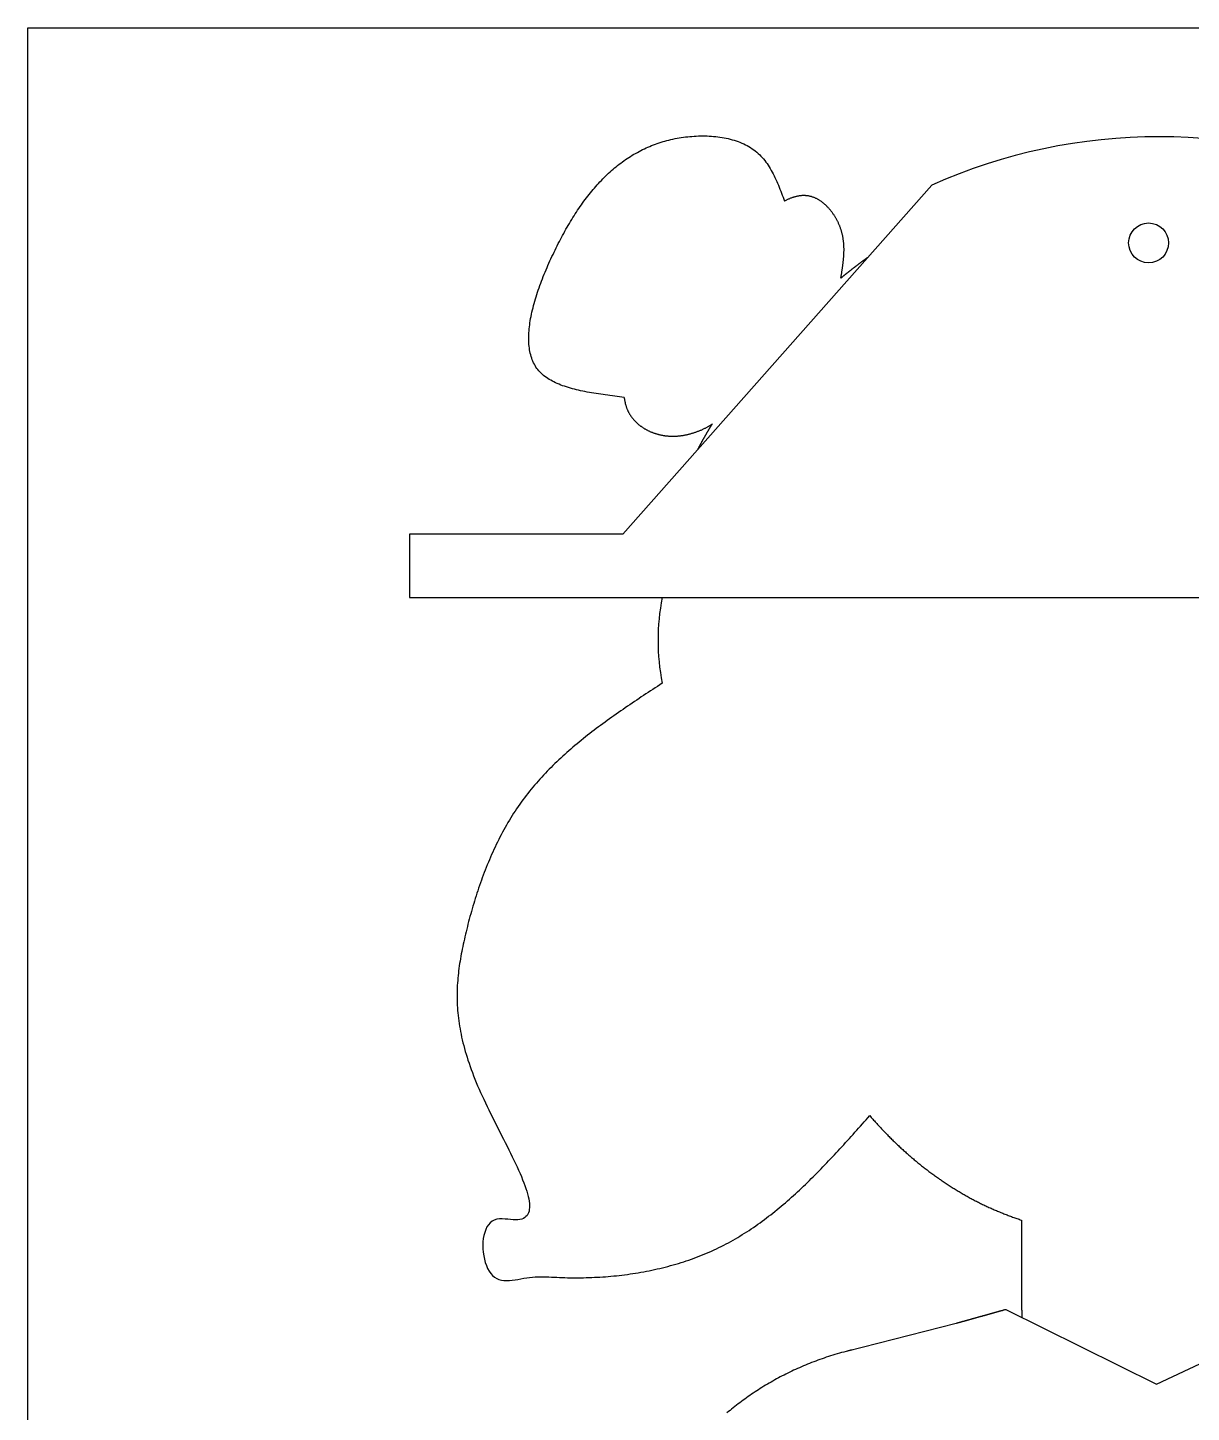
# Model space of a CAD drawing. Header units: millimetres. Extents: x 289 to 9778, y -894 to 6380.
# Drawn here: x 8710.7 to 9002.3, y 6033.3 to 6380.2 of the extents above; entities that cross this region are included whole.
import ezdxf

# ---------------------------------------------------------------- set-up
doc = ezdxf.new("R2010")
doc.units = ezdxf.units.MM
doc.layers.add('RANGO', color=6, linetype='Continuous')

msp = doc.modelspace()

# ---------------------------------------------------------------- linework, layer by layer
for p, q in [((8959.7, 6081.47), (8959.7, 6059.76)), ((8993.55, 6040.35), (9037.65, 6061.21)), ((8955.8, 6059.11), (8993.55, 6040.35)), ((8915.87, 6048.6), (8943.38, 6055.64))]:
    msp.add_line(p, q)
at = {"color": 0}
msp.add_lwpolyline([(8710.73, 6380.16), (9280.73, 6380.16), (9280.73, 5480.16), (8710.73, 5480.16)], close=True, dxfattribs=at)
msp.add_lwpolyline([(9126.85, 6253.32), (9051.19, 6340.74, 0.212606), (8937.28, 6340.74), (8859.8, 6253.32), (8806.38, 6253.32), (8806.38, 6245.71), (8806.38, 6237.45), (8845.74, 6237.45), (9140.58, 6237.45), (9163.2, 6237.45), (9163.2, 6253.32)], format="xyb", close=True)
for points in [[(8860.18, 6287.56, 0), (8859.59, 6287.64, 0), (8858.99, 6287.71, 0), (8858.4, 6287.78, 0), (8857.81, 6287.86, 0), (8857.21, 6287.93, 0), (8856.62, 6288.01, 0), (8856.04, 6288.09, 0), (8855.45, 6288.17, 0), (8854.87, 6288.25, 0), (8854.29, 6288.33, 0), (8853.71, 6288.42, 0), (8853.14, 6288.51, 0), (8852.57, 6288.6, 0), (8852.01, 6288.69, 0), (8851.45, 6288.79, 0), (8850.89, 6288.89, 0), (8850.35, 6289, 0), (8849.8, 6289.11, 0), (8849.27, 6289.22, 0), (8848.74, 6289.34, 0), (8848.21, 6289.46, 0), (8847.7, 6289.59, 0), (8847.19, 6289.72, 0), (8846.69, 6289.86, 0), (8846.19, 6290.01, 0), (8845.71, 6290.16, 0), (8845.23, 6290.32, 0), (8844.76, 6290.48, 0), (8844.31, 6290.65, 0), (8843.86, 6290.83, 0), (8843.42, 6291.02, 0), (8843, 6291.21, 0), (8842.58, 6291.41, 0), (8842.18, 6291.62, 0), (8841.78, 6291.83, 0), (8841.4, 6292.06, 0), (8841.03, 6292.29, 0), (8840.67, 6292.53, 0), (8840.33, 6292.78, 0), (8840, 6293.05, 0), (8839.68, 6293.32, 0), (8839.38, 6293.6, 0), (8839.09, 6293.89, 0), (8838.82, 6294.19, 0), (8838.56, 6294.5, 0), (8838.31, 6294.82, 0), (8838.08, 6295.16, 0), (8837.87, 6295.5, 0), (8837.67, 6295.85, 0), (8837.48, 6296.22, 0), (8837.31, 6296.59, 0), (8837.15, 6296.97, 0), (8837.01, 6297.37, 0), (8836.88, 6297.77, 0), (8836.76, 6298.18, 0), (8836.66, 6298.59, 0), (8836.56, 6299.02, 0), (8836.48, 6299.45, 0), (8836.42, 6299.9, 0), (8836.36, 6300.34, 0), (8836.32, 6300.8, 0), (8836.29, 6301.26, 0), (8836.27, 6301.74, 0), (8836.26, 6302.21, 0), (8836.26, 6302.7, 0), (8836.28, 6303.18, 0), (8836.3, 6303.68, 0), (8836.33, 6304.18, 0), (8836.38, 6304.69, 0), (8836.43, 6305.2, 0), (8836.5, 6305.71, 0), (8836.57, 6306.23, 0), (8836.65, 6306.76, 0), (8836.74, 6307.29, 0), (8836.84, 6307.82, 0), (8836.95, 6308.36, 0), (8837.07, 6308.9, 0), (8837.2, 6309.44, 0), (8837.33, 6309.99, 0), (8837.47, 6310.54, 0), (8837.62, 6311.09, 0), (8837.78, 6311.64, 0), (8837.94, 6312.2, 0), (8838.11, 6312.76, 0), (8838.28, 6313.32, 0), (8838.47, 6313.88, 0), (8838.66, 6314.44, 0), (8838.85, 6315, 0), (8839.05, 6315.56, 0), (8839.26, 6316.13, 0), (8839.47, 6316.69, 0), (8839.69, 6317.26, 0), (8839.91, 6317.82, 0), (8840.13, 6318.38, 0), (8840.36, 6318.94, 0), (8840.6, 6319.5, 0), (8840.84, 6320.06, 0), (8841.08, 6320.62, 0), (8841.32, 6321.17, 0), (8841.57, 6321.73, 0), (8841.82, 6322.28, 0), (8842.08, 6322.83, 0), (8842.34, 6323.37, 0), (8842.6, 6323.92, 0), (8842.86, 6324.46, 0), (8843.12, 6324.99, 0), (8843.39, 6325.53, 0), (8843.66, 6326.06, 0), (8843.93, 6326.58, 0), (8844.2, 6327.1, 0), (8844.47, 6327.62, 0), (8844.75, 6328.13, 0), (8845.02, 6328.64, 0), (8845.3, 6329.15, 0), (8845.58, 6329.65, 0), (8845.87, 6330.15, 0), (8846.15, 6330.64, 0), (8846.44, 6331.13, 0), (8846.73, 6331.62, 0), (8847.02, 6332.1, 0), (8847.32, 6332.58, 0), (8847.62, 6333.05, 0), (8847.92, 6333.52, 0), (8848.22, 6333.98, 0), (8848.52, 6334.44, 0), (8848.83, 6334.9, 0), (8849.14, 6335.35, 0), (8849.45, 6335.79, 0), (8849.76, 6336.23, 0), (8850.08, 6336.67, 0), (8850.4, 6337.1, 0), (8850.72, 6337.53, 0), (8851.05, 6337.95, 0), (8851.37, 6338.37, 0), (8851.7, 6338.78, 0), (8852.04, 6339.19, 0), (8852.37, 6339.59, 0), (8852.71, 6339.99, 0), (8853.05, 6340.38, 0), (8853.4, 6340.77, 0), (8853.74, 6341.15, 0), (8854.09, 6341.53, 0), (8854.45, 6341.9, 0), (8854.8, 6342.27, 0), (8855.16, 6342.63, 0), (8855.53, 6342.99, 0), (8855.89, 6343.34, 0), (8856.26, 6343.69, 0), (8856.63, 6344.03, 0), (8857.01, 6344.36, 0), (8857.38, 6344.69, 0), (8857.77, 6345.01, 0), (8858.15, 6345.33, 0), (8858.54, 6345.64, 0), (8858.93, 6345.95, 0), (8859.32, 6346.25, 0), (8859.72, 6346.54, 0), (8860.12, 6346.83, 0), (8860.53, 6347.11, 0), (8860.94, 6347.39, 0), (8861.35, 6347.66, 0), (8861.77, 6347.93, 0), (8862.19, 6348.19, 0), (8862.61, 6348.44, 0), (8863.04, 6348.68, 0), (8863.47, 6348.92, 0), (8863.9, 6349.16, 0), (8864.34, 6349.39, 0), (8864.78, 6349.61, 0), (8865.23, 6349.82, 0), (8865.68, 6350.03, 0), (8866.13, 6350.23, 0), (8866.59, 6350.43, 0), (8867.05, 6350.62, 0), (8867.52, 6350.8, 0), (8867.99, 6350.98, 0), (8868.46, 6351.14, 0), (8868.94, 6351.31, 0), (8869.42, 6351.46, 0), (8869.91, 6351.61, 0), (8870.4, 6351.75, 0), (8870.89, 6351.89, 0), (8871.39, 6352.01, 0), (8871.9, 6352.14, 0), (8872.4, 6352.25, 0), (8872.92, 6352.36, 0), (8873.43, 6352.46, 0), (8873.95, 6352.55, 0), (8874.48, 6352.63, 0), (8875.01, 6352.71, 0), (8875.54, 6352.78, 0), (8876.08, 6352.84, 0), (8876.61, 6352.9, 0), (8877.15, 6352.94, 0), (8877.7, 6352.98, 0), (8878.24, 6353.01, 0), (8878.78, 6353.03, 0), (8879.33, 6353.05, 0), (8879.87, 6353.05, 0), (8880.41, 6353.04, 0), (8880.96, 6353.03, 0), (8881.5, 6353.01, 0), (8882.04, 6352.97, 0), (8882.58, 6352.93, 0), (8883.11, 6352.88, 0), (8883.64, 6352.82, 0), (8884.17, 6352.75, 0), (8884.7, 6352.66, 0), (8885.22, 6352.57, 0), (8885.74, 6352.47, 0), (8886.25, 6352.36, 0), (8886.75, 6352.23, 0), (8887.25, 6352.1, 0), (8887.75, 6351.95, 0), (8888.23, 6351.79, 0), (8888.71, 6351.62, 0), (8889.19, 6351.44, 0), (8889.65, 6351.25, 0), (8890.11, 6351.05, 0), (8890.55, 6350.83, 0), (8890.99, 6350.61, 0), (8891.42, 6350.37, 0), (8891.84, 6350.11, 0), (8892.25, 6349.85, 0), (8892.65, 6349.57, 0), (8893.03, 6349.28, 0), (8893.41, 6348.98, 0), (8893.77, 6348.66, 0), (8894.12, 6348.33, 0), (8894.45, 6347.99, 0), (8894.78, 6347.63, 0), (8895.1, 6347.27, 0), (8895.4, 6346.89, 0), (8895.69, 6346.5, 0), (8895.98, 6346.1, 0), (8896.25, 6345.69, 0), (8896.52, 6345.27, 0), (8896.78, 6344.85, 0), (8897.03, 6344.41, 0), (8897.27, 6343.97, 0), (8897.51, 6343.52, 0), (8897.74, 6343.06, 0), (8897.96, 6342.6, 0), (8898.18, 6342.13, 0), (8898.39, 6341.65, 0), (8898.6, 6341.17, 0), (8898.81, 6340.69, 0), (8899.01, 6340.2, 0), (8899.21, 6339.71, 0), (8899.4, 6339.22, 0), (8899.59, 6338.72, 0), (8899.78, 6338.22, 0), (8899.97, 6337.72, 0), (8900.16, 6337.22, 0), (8900.35, 6336.72, 0)], [(8914.46, 6317.44, 0), (8914.48, 6317.59, 0), (8914.51, 6317.75, 0), (8914.54, 6317.91, 0), (8914.56, 6318.07, 0), (8914.59, 6318.23, 0), (8914.61, 6318.38, 0), (8914.64, 6318.54, 0), (8914.67, 6318.7, 0), (8914.69, 6318.86, 0), (8914.72, 6319.02, 0), (8914.74, 6319.17, 0), (8914.77, 6319.33, 0), (8914.79, 6319.49, 0), (8914.81, 6319.65, 0), (8914.84, 6319.81, 0), (8914.86, 6319.96, 0), (8914.88, 6320.12, 0), (8914.91, 6320.28, 0), (8914.93, 6320.44, 0), (8914.95, 6320.59, 0), (8914.97, 6320.75, 0), (8914.99, 6320.91, 0), (8915.01, 6321.07, 0), (8915.03, 6321.23, 0), (8915.05, 6321.38, 0), (8915.07, 6321.54, 0), (8915.08, 6321.7, 0), (8915.1, 6321.86, 0), (8915.12, 6322.01, 0), (8915.13, 6322.17, 0), (8915.14, 6322.33, 0), (8915.16, 6322.49, 0), (8915.17, 6322.64, 0), (8915.18, 6322.8, 0), (8915.19, 6322.96, 0), (8915.2, 6323.12, 0), (8915.21, 6323.28, 0), (8915.22, 6323.43, 0), (8915.23, 6323.59, 0), (8915.23, 6323.75, 0), (8915.24, 6323.91, 0), (8915.24, 6324.06, 0), (8915.25, 6324.22, 0), (8915.25, 6324.38, 0), (8915.25, 6324.53, 0), (8915.25, 6324.69, 0), (8915.25, 6324.85, 0), (8915.24, 6325.01, 0), (8915.24, 6325.16, 0), (8915.23, 6325.32, 0), (8915.23, 6325.48, 0), (8915.22, 6325.64, 0), (8915.21, 6325.79, 0), (8915.2, 6325.95, 0), (8915.19, 6326.11, 0), (8915.17, 6326.26, 0), (8915.16, 6326.42, 0), (8915.14, 6326.58, 0), (8915.12, 6326.73, 0), (8915.1, 6326.89, 0), (8915.08, 6327.05, 0), (8915.06, 6327.21, 0), (8915.04, 6327.36, 0), (8915.01, 6327.52, 0), (8914.98, 6327.68, 0), (8914.95, 6327.83, 0), (8914.92, 6327.99, 0), (8914.89, 6328.15, 0), (8914.86, 6328.3, 0), (8914.82, 6328.46, 0), (8914.78, 6328.62, 0), (8914.74, 6328.77, 0), (8914.7, 6328.93, 0), (8914.66, 6329.08, 0), (8914.61, 6329.24, 0), (8914.56, 6329.4, 0), (8914.51, 6329.55, 0), (8914.46, 6329.71, 0), (8914.41, 6329.87, 0), (8914.35, 6330.02, 0), (8914.29, 6330.18, 0), (8914.23, 6330.33, 0), (8914.17, 6330.49, 0), (8914.11, 6330.64, 0), (8914.04, 6330.8, 0), (8913.98, 6330.95, 0), (8913.91, 6331.11, 0), (8913.84, 6331.26, 0), (8913.77, 6331.42, 0), (8913.69, 6331.57, 0), (8913.61, 6331.72, 0), (8913.54, 6331.87, 0), (8913.46, 6332.02, 0), (8913.37, 6332.17, 0), (8913.29, 6332.32, 0), (8913.21, 6332.47, 0), (8913.12, 6332.62, 0), (8913.03, 6332.76, 0), (8912.94, 6332.91, 0), (8912.85, 6333.05, 0), (8912.76, 6333.2, 0), (8912.66, 6333.34, 0), (8912.57, 6333.48, 0), (8912.47, 6333.62, 0), (8912.37, 6333.76, 0), (8912.27, 6333.9, 0), (8912.16, 6334.03, 0), (8912.06, 6334.17, 0), (8911.96, 6334.3, 0), (8911.85, 6334.43, 0), (8911.74, 6334.56, 0), (8911.63, 6334.69, 0), (8911.52, 6334.82, 0), (8911.41, 6334.94, 0), (8911.29, 6335.07, 0), (8911.18, 6335.19, 0), (8911.06, 6335.31, 0), (8910.94, 6335.43, 0), (8910.83, 6335.54, 0), (8910.71, 6335.66, 0), (8910.58, 6335.77, 0), (8910.46, 6335.88, 0), (8910.34, 6335.99, 0), (8910.21, 6336.09, 0), (8910.09, 6336.2, 0), (8909.96, 6336.3, 0), (8909.83, 6336.4, 0), (8909.7, 6336.5, 0), (8909.57, 6336.59, 0), (8909.44, 6336.68, 0), (8909.31, 6336.77, 0), (8909.18, 6336.86, 0), (8909.04, 6336.94, 0), (8908.91, 6337.02, 0), (8908.77, 6337.1, 0), (8908.63, 6337.18, 0), (8908.49, 6337.25, 0), (8908.36, 6337.33, 0), (8908.22, 6337.39, 0), (8908.07, 6337.46, 0), (8907.93, 6337.52, 0), (8907.79, 6337.58, 0), (8907.65, 6337.64, 0), (8907.5, 6337.69, 0), (8907.36, 6337.74, 0), (8907.21, 6337.79, 0), (8907.07, 6337.83, 0), (8906.92, 6337.87, 0), (8906.77, 6337.91, 0), (8906.62, 6337.94, 0), (8906.48, 6337.97, 0), (8906.33, 6338, 0), (8906.18, 6338.02, 0), (8906.03, 6338.04, 0), (8905.87, 6338.06, 0), (8905.72, 6338.07, 0), (8905.57, 6338.08, 0), (8905.42, 6338.09, 0), (8905.26, 6338.09, 0), (8905.11, 6338.09, 0), (8904.96, 6338.09, 0), (8904.8, 6338.08, 0), (8904.65, 6338.08, 0), (8904.49, 6338.06, 0), (8904.34, 6338.05, 0), (8904.18, 6338.03, 0), (8904.03, 6338.01, 0), (8903.87, 6337.99, 0), (8903.72, 6337.96, 0), (8903.56, 6337.93, 0), (8903.41, 6337.9, 0), (8903.25, 6337.86, 0), (8903.1, 6337.82, 0), (8902.94, 6337.78, 0), (8902.79, 6337.74, 0), (8902.63, 6337.7, 0), (8902.48, 6337.65, 0), (8902.32, 6337.6, 0), (8902.17, 6337.54, 0), (8902.02, 6337.49, 0), (8901.86, 6337.43, 0), (8901.71, 6337.37, 0), (8901.56, 6337.3, 0), (8901.4, 6337.24, 0), (8901.25, 6337.17, 0), (8901.1, 6337.1, 0), (8900.95, 6337.03, 0), (8900.8, 6336.95, 0), (8900.65, 6336.88, 0), (8900.5, 6336.8, 0), (8900.35, 6336.72, 0)], [(8914.46, 6317.44, 0), (8914.51, 6317.48, 0), (8914.56, 6317.52, 0), (8914.62, 6317.57, 0), (8914.67, 6317.61, 0), (8914.72, 6317.65, 0), (8914.77, 6317.7, 0), (8914.83, 6317.74, 0), (8914.88, 6317.79, 0), (8914.93, 6317.83, 0), (8914.99, 6317.87, 0), (8915.04, 6317.92, 0), (8915.09, 6317.96, 0), (8915.14, 6318, 0), (8915.2, 6318.05, 0), (8915.25, 6318.09, 0), (8915.3, 6318.13, 0), (8915.36, 6318.18, 0), (8915.41, 6318.22, 0), (8915.46, 6318.26, 0), (8915.52, 6318.3, 0), (8915.57, 6318.35, 0), (8915.62, 6318.39, 0), (8915.67, 6318.43, 0), (8915.73, 6318.48, 0), (8915.78, 6318.52, 0), (8915.83, 6318.56, 0), (8915.89, 6318.61, 0), (8915.94, 6318.65, 0), (8915.99, 6318.69, 0), (8916.05, 6318.73, 0), (8916.1, 6318.78, 0), (8916.15, 6318.82, 0), (8916.21, 6318.86, 0), (8916.26, 6318.9, 0), (8916.31, 6318.95, 0), (8916.37, 6318.99, 0), (8916.42, 6319.03, 0), (8916.47, 6319.07, 0), (8916.53, 6319.12, 0), (8916.58, 6319.16, 0), (8916.63, 6319.2, 0), (8916.69, 6319.24, 0), (8916.74, 6319.29, 0), (8916.79, 6319.33, 0), (8916.85, 6319.37, 0), (8916.9, 6319.41, 0), (8916.95, 6319.45, 0), (8917.01, 6319.5, 0), (8917.06, 6319.54, 0), (8917.12, 6319.58, 0), (8917.17, 6319.62, 0), (8917.22, 6319.67, 0), (8917.28, 6319.71, 0), (8917.33, 6319.75, 0), (8917.38, 6319.79, 0), (8917.44, 6319.83, 0), (8917.49, 6319.87, 0), (8917.54, 6319.92, 0), (8917.6, 6319.96, 0), (8917.65, 6320, 0), (8917.71, 6320.04, 0), (8917.76, 6320.08, 0), (8917.81, 6320.12, 0), (8917.87, 6320.17, 0), (8917.92, 6320.21, 0), (8917.98, 6320.25, 0), (8918.03, 6320.29, 0), (8918.08, 6320.33, 0), (8918.14, 6320.37, 0), (8918.19, 6320.42, 0), (8918.25, 6320.46, 0), (8918.3, 6320.5, 0), (8918.35, 6320.54, 0), (8918.41, 6320.58, 0), (8918.46, 6320.62, 0), (8918.52, 6320.66, 0), (8918.57, 6320.7, 0), (8918.62, 6320.74, 0), (8918.68, 6320.79, 0), (8918.73, 6320.83, 0), (8918.79, 6320.87, 0), (8918.84, 6320.91, 0), (8918.89, 6320.95, 0), (8918.95, 6320.99, 0), (8919, 6321.03, 0), (8919.06, 6321.07, 0), (8919.11, 6321.11, 0), (8919.17, 6321.15, 0), (8919.22, 6321.19, 0), (8919.27, 6321.23, 0), (8919.33, 6321.28, 0), (8919.38, 6321.32, 0), (8919.44, 6321.36, 0), (8919.49, 6321.4, 0), (8919.55, 6321.44, 0), (8919.6, 6321.48, 0), (8919.65, 6321.52, 0), (8919.71, 6321.56, 0), (8919.76, 6321.6, 0), (8919.82, 6321.64, 0), (8919.87, 6321.68, 0), (8919.93, 6321.72, 0), (8919.98, 6321.76, 0), (8920.04, 6321.8, 0), (8920.09, 6321.84, 0), (8920.15, 6321.88, 0), (8920.2, 6321.92, 0), (8920.25, 6321.96, 0), (8920.31, 6322, 0), (8920.36, 6322.04, 0), (8920.42, 6322.08, 0), (8920.47, 6322.12, 0), (8920.53, 6322.16, 0), (8920.58, 6322.2, 0), (8920.64, 6322.24, 0), (8920.69, 6322.28, 0), (8920.75, 6322.32, 0), (8920.8, 6322.36, 0), (8920.86, 6322.4, 0), (8920.91, 6322.44, 0), (8920.97, 6322.48, 0), (8921.02, 6322.52, 0), (8921.08, 6322.55, 0), (8921.13, 6322.59, 0), (8921.19, 6322.63, 0), (8921.24, 6322.67, 0), (8921.3, 6322.71, 0)], [(8860.18, 6287.56, 0), (8860.19, 6287.44, 0), (8860.21, 6287.31, 0), (8860.23, 6287.19, 0), (8860.24, 6287.07, 0), (8860.26, 6286.94, 0), (8860.28, 6286.82, 0), (8860.3, 6286.7, 0), (8860.33, 6286.57, 0), (8860.35, 6286.45, 0), (8860.38, 6286.33, 0), (8860.4, 6286.21, 0), (8860.43, 6286.09, 0), (8860.46, 6285.97, 0), (8860.49, 6285.85, 0), (8860.52, 6285.73, 0), (8860.56, 6285.61, 0), (8860.59, 6285.5, 0), (8860.63, 6285.38, 0), (8860.66, 6285.26, 0), (8860.7, 6285.15, 0), (8860.74, 6285.03, 0), (8860.79, 6284.92, 0), (8860.83, 6284.8, 0), (8860.88, 6284.69, 0), (8860.92, 6284.57, 0), (8860.97, 6284.46, 0), (8861.02, 6284.35, 0), (8861.07, 6284.24, 0), (8861.13, 6284.13, 0), (8861.18, 6284.02, 0), (8861.24, 6283.91, 0), (8861.29, 6283.8, 0), (8861.35, 6283.69, 0), (8861.41, 6283.58, 0), (8861.48, 6283.47, 0), (8861.54, 6283.37, 0), (8861.6, 6283.26, 0), (8861.67, 6283.16, 0), (8861.74, 6283.05, 0), (8861.81, 6282.95, 0), (8861.88, 6282.85, 0), (8861.95, 6282.74, 0), (8862.02, 6282.64, 0), (8862.1, 6282.54, 0), (8862.18, 6282.44, 0), (8862.25, 6282.34, 0), (8862.33, 6282.25, 0), (8862.41, 6282.15, 0), (8862.5, 6282.05, 0), (8862.58, 6281.95, 0), (8862.66, 6281.86, 0), (8862.75, 6281.77, 0), (8862.84, 6281.67, 0), (8862.92, 6281.58, 0), (8863.01, 6281.49, 0), (8863.11, 6281.4, 0), (8863.2, 6281.31, 0), (8863.29, 6281.22, 0), (8863.39, 6281.13, 0), (8863.48, 6281.04, 0), (8863.58, 6280.96, 0), (8863.68, 6280.87, 0), (8863.78, 6280.79, 0), (8863.88, 6280.7, 0), (8863.98, 6280.62, 0), (8864.08, 6280.54, 0), (8864.19, 6280.46, 0), (8864.29, 6280.38, 0), (8864.4, 6280.3, 0), (8864.51, 6280.22, 0), (8864.62, 6280.15, 0), (8864.73, 6280.07, 0), (8864.84, 6280, 0), (8864.95, 6279.93, 0), (8865.07, 6279.85, 0), (8865.18, 6279.78, 0), (8865.3, 6279.71, 0), (8865.41, 6279.64, 0), (8865.53, 6279.58, 0), (8865.65, 6279.51, 0), (8865.77, 6279.44, 0), (8865.89, 6279.38, 0), (8866.01, 6279.32, 0), (8866.13, 6279.25, 0), (8866.26, 6279.19, 0), (8866.38, 6279.13, 0), (8866.51, 6279.08, 0), (8866.64, 6279.02, 0), (8866.76, 6278.96, 0), (8866.89, 6278.91, 0), (8867.02, 6278.85, 0), (8867.15, 6278.8, 0), (8867.28, 6278.75, 0), (8867.42, 6278.7, 0), (8867.55, 6278.65, 0), (8867.68, 6278.6, 0), (8867.82, 6278.56, 0), (8867.96, 6278.51, 0), (8868.09, 6278.47, 0), (8868.23, 6278.43, 0), (8868.37, 6278.39, 0), (8868.51, 6278.35, 0), (8868.65, 6278.31, 0), (8868.79, 6278.27, 0), (8868.93, 6278.24, 0), (8869.07, 6278.21, 0), (8869.22, 6278.17, 0), (8869.36, 6278.14, 0), (8869.51, 6278.11, 0), (8869.65, 6278.08, 0), (8869.8, 6278.06, 0), (8869.94, 6278.03, 0), (8870.09, 6278.01, 0), (8870.24, 6277.99, 0), (8870.39, 6277.96, 0), (8870.54, 6277.94, 0), (8870.69, 6277.93, 0), (8870.84, 6277.91, 0), (8870.99, 6277.9, 0), (8871.15, 6277.88, 0), (8871.3, 6277.87, 0), (8871.45, 6277.86, 0), (8871.61, 6277.85, 0), (8871.76, 6277.84, 0), (8871.92, 6277.84, 0), (8872.07, 6277.83, 0), (8872.23, 6277.83, 0), (8872.39, 6277.83, 0), (8872.55, 6277.83, 0), (8872.71, 6277.83, 0), (8872.86, 6277.84, 0), (8873.02, 6277.84, 0), (8873.18, 6277.85, 0), (8873.35, 6277.86, 0), (8873.51, 6277.87, 0), (8873.67, 6277.88, 0), (8873.83, 6277.9, 0), (8873.99, 6277.91, 0), (8874.16, 6277.93, 0), (8874.32, 6277.95, 0), (8874.48, 6277.97, 0), (8874.65, 6277.99, 0), (8874.81, 6278.02, 0), (8874.98, 6278.04, 0), (8875.14, 6278.07, 0), (8875.31, 6278.1, 0), (8875.48, 6278.13, 0), (8875.64, 6278.17, 0), (8875.81, 6278.2, 0), (8875.98, 6278.24, 0), (8876.15, 6278.28, 0), (8876.31, 6278.32, 0), (8876.48, 6278.36, 0), (8876.65, 6278.4, 0), (8876.82, 6278.45, 0), (8876.99, 6278.5, 0), (8877.15, 6278.55, 0), (8877.32, 6278.6, 0), (8877.49, 6278.65, 0), (8877.66, 6278.7, 0), (8877.82, 6278.75, 0), (8877.99, 6278.81, 0), (8878.15, 6278.87, 0), (8878.32, 6278.93, 0), (8878.48, 6278.99, 0), (8878.64, 6279.05, 0), (8878.81, 6279.11, 0), (8878.97, 6279.18, 0), (8879.13, 6279.24, 0), (8879.29, 6279.31, 0), (8879.44, 6279.37, 0), (8879.6, 6279.44, 0), (8879.76, 6279.51, 0), (8879.91, 6279.58, 0), (8880.06, 6279.65, 0), (8880.21, 6279.73, 0), (8880.36, 6279.8, 0), (8880.51, 6279.87, 0), (8880.66, 6279.95, 0), (8880.8, 6280.03, 0), (8880.95, 6280.1, 0), (8881.09, 6280.18, 0), (8881.23, 6280.26, 0), (8881.36, 6280.34, 0), (8881.5, 6280.42, 0), (8881.63, 6280.5, 0), (8881.76, 6280.58, 0), (8881.89, 6280.66, 0), (8882.01, 6280.74, 0), (8882.14, 6280.83, 0), (8882.26, 6280.91, 0)], [(8878.68, 6274.62, 0), (8878.7, 6274.67, 0), (8878.73, 6274.72, 0), (8878.76, 6274.77, 0), (8878.78, 6274.82, 0), (8878.81, 6274.87, 0), (8878.84, 6274.92, 0), (8878.86, 6274.97, 0), (8878.89, 6275.02, 0), (8878.92, 6275.07, 0), (8878.94, 6275.12, 0), (8878.97, 6275.17, 0), (8879, 6275.22, 0), (8879.02, 6275.27, 0), (8879.05, 6275.32, 0), (8879.08, 6275.37, 0), (8879.1, 6275.42, 0), (8879.13, 6275.47, 0), (8879.16, 6275.52, 0), (8879.18, 6275.57, 0), (8879.21, 6275.62, 0), (8879.24, 6275.67, 0), (8879.26, 6275.72, 0), (8879.29, 6275.77, 0), (8879.32, 6275.82, 0), (8879.35, 6275.87, 0), (8879.37, 6275.92, 0), (8879.4, 6275.97, 0), (8879.43, 6276.02, 0), (8879.45, 6276.07, 0), (8879.48, 6276.12, 0), (8879.51, 6276.17, 0), (8879.54, 6276.22, 0), (8879.56, 6276.27, 0), (8879.59, 6276.32, 0), (8879.62, 6276.37, 0), (8879.65, 6276.42, 0), (8879.67, 6276.47, 0), (8879.7, 6276.52, 0), (8879.73, 6276.57, 0), (8879.76, 6276.62, 0), (8879.78, 6276.67, 0), (8879.81, 6276.72, 0), (8879.84, 6276.77, 0), (8879.87, 6276.82, 0), (8879.89, 6276.87, 0), (8879.92, 6276.92, 0), (8879.95, 6276.97, 0), (8879.98, 6277.02, 0), (8880, 6277.07, 0), (8880.03, 6277.12, 0), (8880.06, 6277.17, 0), (8880.09, 6277.22, 0), (8880.12, 6277.27, 0), (8880.14, 6277.32, 0), (8880.17, 6277.37, 0), (8880.2, 6277.42, 0), (8880.23, 6277.47, 0), (8880.26, 6277.52, 0), (8880.28, 6277.56, 0), (8880.31, 6277.61, 0), (8880.34, 6277.66, 0), (8880.37, 6277.71, 0), (8880.4, 6277.76, 0), (8880.43, 6277.81, 0), (8880.45, 6277.86, 0), (8880.48, 6277.91, 0), (8880.51, 6277.96, 0), (8880.54, 6278.01, 0), (8880.57, 6278.06, 0), (8880.6, 6278.11, 0), (8880.62, 6278.16, 0), (8880.65, 6278.21, 0), (8880.68, 6278.26, 0), (8880.71, 6278.31, 0), (8880.74, 6278.36, 0), (8880.77, 6278.41, 0), (8880.79, 6278.46, 0), (8880.82, 6278.5, 0), (8880.85, 6278.55, 0), (8880.88, 6278.6, 0), (8880.91, 6278.65, 0), (8880.94, 6278.7, 0), (8880.97, 6278.75, 0), (8881, 6278.8, 0), (8881.02, 6278.85, 0), (8881.05, 6278.9, 0), (8881.08, 6278.95, 0), (8881.11, 6279, 0), (8881.14, 6279.05, 0), (8881.17, 6279.1, 0), (8881.2, 6279.15, 0), (8881.23, 6279.2, 0), (8881.26, 6279.24, 0), (8881.28, 6279.29, 0), (8881.31, 6279.34, 0), (8881.34, 6279.39, 0), (8881.37, 6279.44, 0), (8881.4, 6279.49, 0), (8881.43, 6279.54, 0), (8881.46, 6279.59, 0), (8881.49, 6279.64, 0), (8881.52, 6279.69, 0), (8881.55, 6279.74, 0), (8881.58, 6279.78, 0), (8881.61, 6279.83, 0), (8881.64, 6279.88, 0), (8881.66, 6279.93, 0), (8881.69, 6279.98, 0), (8881.72, 6280.03, 0), (8881.75, 6280.08, 0), (8881.78, 6280.13, 0), (8881.81, 6280.18, 0), (8881.84, 6280.23, 0), (8881.87, 6280.28, 0), (8881.9, 6280.32, 0), (8881.93, 6280.37, 0), (8881.96, 6280.42, 0), (8881.99, 6280.47, 0), (8882.02, 6280.52, 0), (8882.05, 6280.57, 0), (8882.08, 6280.62, 0), (8882.11, 6280.67, 0), (8882.14, 6280.72, 0), (8882.17, 6280.76, 0), (8882.2, 6280.81, 0), (8882.23, 6280.86, 0), (8882.26, 6280.91, 0)], [(8869.67, 6215.94, 0), (8869.09, 6215.55, 0), (8868.51, 6215.17, 0), (8867.93, 6214.79, 0), (8867.35, 6214.41, 0), (8866.78, 6214.03, 0), (8866.2, 6213.65, 0), (8865.62, 6213.26, 0), (8865.04, 6212.88, 0), (8864.46, 6212.5, 0), (8863.89, 6212.11, 0), (8863.31, 6211.73, 0), (8862.74, 6211.34, 0), (8862.16, 6210.95, 0), (8861.59, 6210.57, 0), (8861.02, 6210.18, 0), (8860.45, 6209.79, 0), (8859.88, 6209.4, 0), (8859.31, 6209, 0), (8858.75, 6208.61, 0), (8858.18, 6208.21, 0), (8857.62, 6207.82, 0), (8857.06, 6207.42, 0), (8856.5, 6207.02, 0), (8855.94, 6206.62, 0), (8855.38, 6206.22, 0), (8854.83, 6205.81, 0), (8854.28, 6205.4, 0), (8853.73, 6204.99, 0), (8853.18, 6204.58, 0), (8852.64, 6204.17, 0), (8852.09, 6203.76, 0), (8851.55, 6203.34, 0), (8851.01, 6202.92, 0), (8850.48, 6202.5, 0), (8849.95, 6202.07, 0), (8849.42, 6201.64, 0), (8848.89, 6201.21, 0), (8848.36, 6200.78, 0), (8847.84, 6200.35, 0), (8847.33, 6199.91, 0), (8846.81, 6199.47, 0), (8846.3, 6199.02, 0), (8845.79, 6198.57, 0), (8845.29, 6198.12, 0), (8844.78, 6197.67, 0), (8844.29, 6197.21, 0), (8843.79, 6196.75, 0), (8843.3, 6196.29, 0), (8842.82, 6195.82, 0), (8842.33, 6195.35, 0), (8841.85, 6194.88, 0), (8841.38, 6194.4, 0), (8840.91, 6193.92, 0), (8840.44, 6193.43, 0), (8839.98, 6192.94, 0), (8839.52, 6192.45, 0), (8839.07, 6191.95, 0), (8838.62, 6191.45, 0), (8838.17, 6190.94, 0), (8837.73, 6190.43, 0), (8837.3, 6189.91, 0), (8836.87, 6189.39, 0), (8836.44, 6188.87, 0), (8836.02, 6188.34, 0), (8835.61, 6187.81, 0), (8835.2, 6187.27, 0), (8834.79, 6186.73, 0), (8834.39, 6186.18, 0), (8834, 6185.62, 0), (8833.61, 6185.07, 0), (8833.23, 6184.5, 0), (8832.85, 6183.94, 0), (8832.48, 6183.36, 0), (8832.11, 6182.78, 0), (8831.75, 6182.2, 0), (8831.4, 6181.61, 0), (8831.05, 6181.02, 0), (8830.7, 6180.43, 0), (8830.36, 6179.83, 0), (8830.03, 6179.22, 0), (8829.7, 6178.61, 0), (8829.37, 6178, 0), (8829.06, 6177.39, 0), (8828.74, 6176.77, 0), (8828.43, 6176.15, 0), (8828.13, 6175.53, 0), (8827.83, 6174.9, 0), (8827.54, 6174.27, 0), (8827.25, 6173.64, 0), (8826.97, 6173.01, 0), (8826.69, 6172.37, 0), (8826.42, 6171.73, 0), (8826.15, 6171.09, 0), (8825.88, 6170.45, 0), (8825.62, 6169.81, 0), (8825.37, 6169.16, 0), (8825.12, 6168.52, 0), (8824.87, 6167.87, 0), (8824.63, 6167.22, 0), (8824.4, 6166.58, 0), (8824.16, 6165.93, 0), (8823.94, 6165.28, 0), (8823.71, 6164.63, 0), (8823.5, 6163.98, 0), (8823.28, 6163.33, 0), (8823.07, 6162.68, 0), (8822.87, 6162.03, 0), (8822.66, 6161.38, 0), (8822.47, 6160.74, 0), (8822.27, 6160.09, 0), (8822.09, 6159.44, 0), (8821.9, 6158.8, 0), (8821.72, 6158.16, 0), (8821.54, 6157.51, 0), (8821.37, 6156.87, 0), (8821.2, 6156.24, 0), (8821.04, 6155.6, 0), (8820.88, 6154.97, 0), (8820.72, 6154.33, 0), (8820.56, 6153.7, 0), (8820.41, 6153.08, 0), (8820.27, 6152.45, 0), (8820.13, 6151.83, 0), (8819.99, 6151.21, 0), (8819.85, 6150.6, 0), (8819.72, 6149.98, 0), (8819.6, 6149.37, 0), (8819.48, 6148.76, 0), (8819.36, 6148.15, 0), (8819.25, 6147.55, 0), (8819.14, 6146.94, 0), (8819.04, 6146.33, 0), (8818.95, 6145.73, 0), (8818.86, 6145.12, 0), (8818.78, 6144.52, 0), (8818.7, 6143.91, 0), (8818.63, 6143.31, 0), (8818.56, 6142.7, 0), (8818.51, 6142.09, 0), (8818.46, 6141.48, 0), (8818.41, 6140.87, 0), (8818.37, 6140.26, 0), (8818.35, 6139.65, 0), (8818.32, 6139.03, 0), (8818.31, 6138.41, 0), (8818.3, 6137.79, 0), (8818.31, 6137.17, 0), (8818.32, 6136.54, 0), (8818.34, 6135.91, 0), (8818.36, 6135.28, 0), (8818.4, 6134.64, 0), (8818.45, 6134, 0), (8818.5, 6133.36, 0), (8818.57, 6132.71, 0), (8818.64, 6132.05, 0), (8818.73, 6131.39, 0), (8818.82, 6130.73, 0), (8818.93, 6130.06, 0), (8819.04, 6129.38, 0), (8819.17, 6128.7, 0), (8819.3, 6128.01, 0), (8819.45, 6127.32, 0), (8819.61, 6126.61, 0), (8819.78, 6125.91, 0), (8819.96, 6125.19, 0), (8820.15, 6124.47, 0), (8820.36, 6123.74, 0), (8820.57, 6123, 0), (8820.8, 6122.25, 0), (8821.04, 6121.5, 0), (8821.3, 6120.74, 0), (8821.57, 6119.97, 0), (8821.85, 6119.19, 0), (8822.14, 6118.4, 0), (8822.45, 6117.6, 0), (8822.77, 6116.79, 0), (8823.1, 6115.97, 0), (8823.45, 6115.14, 0), (8823.81, 6114.3, 0), (8824.19, 6113.45, 0), (8824.58, 6112.59, 0), (8824.98, 6111.72, 0), (8825.4, 6110.83, 0), (8825.83, 6109.95, 0), (8826.27, 6109.05, 0), (8826.71, 6108.15, 0), (8827.16, 6107.24, 0), (8827.62, 6106.33, 0), (8828.08, 6105.42, 0), (8828.55, 6104.51, 0), (8829.01, 6103.6, 0), (8829.47, 6102.69, 0), (8829.93, 6101.78, 0), (8830.39, 6100.88, 0), (8830.84, 6099.98, 0), (8831.29, 6099.09, 0), (8831.72, 6098.21, 0), (8832.15, 6097.34, 0), (8832.56, 6096.48, 0), (8832.96, 6095.62, 0), (8833.35, 6094.79, 0), (8833.73, 6093.96, 0), (8834.08, 6093.15, 0), (8834.42, 6092.36, 0), (8834.73, 6091.59, 0), (8835.03, 6090.83, 0), (8835.3, 6090.1, 0), (8835.54, 6089.38, 0), (8835.76, 6088.69, 0), (8835.96, 6088.02, 0), (8836.12, 6087.38, 0), (8836.25, 6086.77, 0), (8836.36, 6086.18, 0), (8836.42, 6085.62, 0), (8836.45, 6085.09, 0), (8836.45, 6084.59, 0), (8836.41, 6084.13, 0), (8836.33, 6083.7, 0), (8836.2, 6083.3, 0), (8836.04, 6082.94, 0), (8835.83, 6082.62, 0), (8835.57, 6082.34, 0), (8835.27, 6082.09, 0), (8834.92, 6081.89, 0), (8834.52, 6081.73, 0), (8834.07, 6081.61, 0), (8833.56, 6081.54, 0), (8833, 6081.51, 0), (8832.39, 6081.54, 0), (8831.73, 6081.59, 0), (8831.03, 6081.67, 0), (8830.32, 6081.73, 0), (8829.61, 6081.77, 0), (8828.91, 6081.76, 0), (8828.25, 6081.67, 0), (8827.63, 6081.49, 0), (8827.08, 6081.19, 0), (8826.59, 6080.8, 0), (8826.16, 6080.31, 0), (8825.79, 6079.74, 0), (8825.48, 6079.09, 0), (8825.22, 6078.39, 0), (8825.03, 6077.63, 0), (8824.88, 6076.83, 0), (8824.8, 6075.99, 0), (8824.77, 6075.14, 0), (8824.79, 6074.27, 0), (8824.86, 6073.4, 0), (8824.98, 6072.54, 0), (8825.16, 6071.7, 0), (8825.38, 6070.88, 0), (8825.65, 6070.11, 0), (8825.97, 6069.38, 0), (8826.33, 6068.71, 0), (8826.74, 6068.11, 0), (8827.19, 6067.6, 0), (8827.69, 6067.17, 0), (8828.23, 6066.83, 0), (8828.8, 6066.59, 0), (8829.41, 6066.43, 0), (8830.05, 6066.34, 0), (8830.72, 6066.31, 0), (8831.41, 6066.33, 0), (8832.11, 6066.4, 0), (8832.83, 6066.5, 0), (8833.56, 6066.61, 0), (8834.29, 6066.75, 0), (8835.02, 6066.88, 0), (8835.76, 6067.01, 0), (8836.48, 6067.11, 0), (8837.19, 6067.2, 0), (8837.89, 6067.25, 0), (8838.58, 6067.28, 0), (8839.27, 6067.29, 0), (8839.94, 6067.29, 0), (8840.61, 6067.27, 0), (8841.28, 6067.24, 0), (8841.94, 6067.21, 0), (8842.6, 6067.17, 0), (8843.27, 6067.14, 0), (8843.93, 6067.11, 0), (8844.6, 6067.08, 0), (8845.27, 6067.06, 0), (8845.94, 6067.04, 0), (8846.62, 6067.03, 0), (8847.29, 6067.02, 0), (8847.97, 6067.02, 0), (8848.64, 6067.02, 0), (8849.32, 6067.02, 0), (8850, 6067.03, 0), (8850.68, 6067.05, 0), (8851.37, 6067.07, 0), (8852.05, 6067.1, 0), (8852.73, 6067.13, 0), (8853.42, 6067.16, 0), (8854.1, 6067.2, 0), (8854.79, 6067.24, 0), (8855.48, 6067.29, 0), (8856.16, 6067.35, 0), (8856.85, 6067.41, 0), (8857.54, 6067.47, 0), (8858.22, 6067.54, 0), (8858.91, 6067.62, 0), (8859.59, 6067.7, 0), (8860.28, 6067.78, 0), (8860.97, 6067.87, 0), (8861.65, 6067.97, 0), (8862.34, 6068.07, 0), (8863.02, 6068.18, 0), (8863.7, 6068.29, 0), (8864.38, 6068.41, 0), (8865.06, 6068.53, 0), (8865.74, 6068.66, 0), (8866.42, 6068.79, 0), (8867.1, 6068.93, 0), (8867.77, 6069.07, 0), (8868.45, 6069.22, 0), (8869.12, 6069.38, 0), (8869.79, 6069.54, 0), (8870.46, 6069.71, 0), (8871.13, 6069.88, 0), (8871.79, 6070.06, 0), (8872.45, 6070.24, 0), (8873.11, 6070.43, 0), (8873.77, 6070.63, 0), (8874.43, 6070.83, 0), (8875.08, 6071.04, 0), (8875.73, 6071.25, 0), (8876.38, 6071.47, 0), (8877.02, 6071.69, 0), (8877.67, 6071.93, 0), (8878.3, 6072.16, 0), (8878.94, 6072.41, 0), (8879.57, 6072.66, 0), (8880.2, 6072.91, 0), (8880.83, 6073.17, 0), (8881.45, 6073.44, 0), (8882.07, 6073.71, 0), (8882.68, 6073.99, 0), (8883.29, 6074.28, 0), (8883.9, 6074.57, 0), (8884.5, 6074.87, 0), (8885.1, 6075.18, 0), (8885.69, 6075.49, 0), (8886.29, 6075.8, 0), (8886.87, 6076.13, 0), (8887.46, 6076.45, 0), (8888.04, 6076.79, 0), (8888.62, 6077.13, 0), (8889.19, 6077.47, 0), (8889.76, 6077.82, 0), (8890.33, 6078.18, 0), (8890.89, 6078.54, 0), (8891.46, 6078.9, 0), (8892.01, 6079.27, 0), (8892.57, 6079.65, 0), (8893.12, 6080.03, 0), (8893.67, 6080.42, 0), (8894.21, 6080.81, 0), (8894.76, 6081.2, 0), (8895.3, 6081.6, 0), (8895.84, 6082, 0), (8896.37, 6082.41, 0), (8896.9, 6082.82, 0), (8897.43, 6083.24, 0), (8897.96, 6083.66, 0), (8898.48, 6084.09, 0), (8899.01, 6084.52, 0), (8899.53, 6084.95, 0), (8900.04, 6085.39, 0), (8900.56, 6085.83, 0), (8901.07, 6086.27, 0), (8901.58, 6086.72, 0), (8902.09, 6087.17, 0), (8902.6, 6087.62, 0), (8903.1, 6088.08, 0), (8903.6, 6088.54, 0), (8904.1, 6089, 0), (8904.6, 6089.47, 0), (8905.1, 6089.94, 0), (8905.59, 6090.41, 0), (8906.08, 6090.89, 0), (8906.57, 6091.37, 0), (8907.06, 6091.85, 0), (8907.55, 6092.33, 0), (8908.04, 6092.82, 0), (8908.52, 6093.31, 0), (8909.01, 6093.8, 0), (8909.49, 6094.29, 0), (8909.97, 6094.79, 0), (8910.45, 6095.28, 0), (8910.93, 6095.78, 0), (8911.4, 6096.29, 0), (8911.88, 6096.79, 0), (8912.36, 6097.29, 0), (8912.83, 6097.8, 0), (8913.3, 6098.31, 0), (8913.77, 6098.82, 0), (8914.24, 6099.33, 0), (8914.72, 6099.84, 0), (8915.18, 6100.35, 0), (8915.65, 6100.87, 0), (8916.12, 6101.38, 0), (8916.59, 6101.9, 0), (8917.06, 6102.42, 0), (8917.52, 6102.94, 0), (8917.99, 6103.46, 0), (8918.45, 6103.97, 0), (8918.92, 6104.5, 0), (8919.38, 6105.02, 0), (8919.85, 6105.54, 0), (8920.31, 6106.06, 0), (8920.78, 6106.58, 0), (8921.24, 6107.1, 0), (8921.7, 6107.63, 0)], [(8921.7, 6107.63, 0), (8921.9, 6107.4, 0), (8922.09, 6107.18, 0), (8922.29, 6106.95, 0), (8922.49, 6106.73, 0), (8922.68, 6106.51, 0), (8922.88, 6106.29, 0), (8923.08, 6106.07, 0), (8923.28, 6105.85, 0), (8923.48, 6105.63, 0), (8923.68, 6105.41, 0), (8923.88, 6105.19, 0), (8924.08, 6104.97, 0), (8924.28, 6104.75, 0), (8924.48, 6104.54, 0), (8924.68, 6104.32, 0), (8924.89, 6104.1, 0), (8925.09, 6103.89, 0), (8925.3, 6103.67, 0), (8925.5, 6103.46, 0), (8925.71, 6103.25, 0), (8925.92, 6103.04, 0), (8926.12, 6102.82, 0), (8926.33, 6102.61, 0), (8926.54, 6102.4, 0), (8926.75, 6102.19, 0), (8926.96, 6101.98, 0), (8927.17, 6101.77, 0), (8927.38, 6101.57, 0), (8927.59, 6101.36, 0), (8927.8, 6101.15, 0), (8928.02, 6100.95, 0), (8928.23, 6100.74, 0), (8928.44, 6100.54, 0), (8928.66, 6100.33, 0), (8928.87, 6100.13, 0), (8929.09, 6099.93, 0), (8929.31, 6099.73, 0), (8929.52, 6099.52, 0), (8929.74, 6099.32, 0), (8929.96, 6099.12, 0), (8930.18, 6098.93, 0), (8930.4, 6098.73, 0), (8930.62, 6098.53, 0), (8930.84, 6098.33, 0), (8931.06, 6098.14, 0), (8931.28, 6097.94, 0), (8931.5, 6097.75, 0), (8931.72, 6097.55, 0), (8931.95, 6097.36, 0), (8932.17, 6097.17, 0), (8932.4, 6096.98, 0), (8932.62, 6096.79, 0), (8932.85, 6096.6, 0), (8933.07, 6096.41, 0), (8933.3, 6096.22, 0), (8933.53, 6096.03, 0), (8933.76, 6095.84, 0), (8933.98, 6095.66, 0), (8934.21, 6095.47, 0), (8934.44, 6095.29, 0), (8934.67, 6095.1, 0), (8934.9, 6094.92, 0), (8935.14, 6094.74, 0), (8935.37, 6094.56, 0), (8935.6, 6094.38, 0), (8935.83, 6094.2, 0), (8936.07, 6094.02, 0), (8936.3, 6093.84, 0), (8936.53, 6093.66, 0), (8936.77, 6093.48, 0), (8937.01, 6093.31, 0), (8937.24, 6093.13, 0), (8937.48, 6092.96, 0), (8937.72, 6092.79, 0), (8937.95, 6092.61, 0), (8938.19, 6092.44, 0), (8938.43, 6092.27, 0), (8938.67, 6092.1, 0), (8938.91, 6091.93, 0), (8939.15, 6091.76, 0), (8939.39, 6091.6, 0), (8939.63, 6091.43, 0), (8939.88, 6091.27, 0), (8940.12, 6091.1, 0), (8940.36, 6090.94, 0), (8940.61, 6090.77, 0), (8940.85, 6090.61, 0), (8941.09, 6090.45, 0), (8941.34, 6090.29, 0), (8941.59, 6090.13, 0), (8941.83, 6089.97, 0), (8942.08, 6089.82, 0), (8942.33, 6089.66, 0), (8942.57, 6089.5, 0), (8942.82, 6089.35, 0), (8943.07, 6089.2, 0), (8943.32, 6089.04, 0), (8943.57, 6088.89, 0), (8943.82, 6088.74, 0), (8944.07, 6088.59, 0), (8944.32, 6088.44, 0), (8944.58, 6088.29, 0), (8944.83, 6088.14, 0), (8945.08, 6088, 0), (8945.33, 6087.85, 0), (8945.59, 6087.71, 0), (8945.84, 6087.57, 0), (8946.1, 6087.42, 0), (8946.35, 6087.28, 0), (8946.61, 6087.14, 0), (8946.86, 6087, 0), (8947.12, 6086.86, 0), (8947.38, 6086.73, 0), (8947.64, 6086.59, 0), (8947.89, 6086.45, 0), (8948.15, 6086.32, 0), (8948.41, 6086.19, 0), (8948.67, 6086.05, 0), (8948.93, 6085.92, 0), (8949.19, 6085.79, 0), (8949.45, 6085.66, 0), (8949.72, 6085.53, 0), (8949.98, 6085.41, 0), (8950.24, 6085.28, 0), (8950.5, 6085.15, 0), (8950.77, 6085.03, 0), (8951.03, 6084.91, 0), (8951.3, 6084.78, 0), (8951.56, 6084.66, 0), (8951.83, 6084.54, 0), (8952.09, 6084.42, 0), (8952.36, 6084.3, 0), (8952.62, 6084.18, 0), (8952.89, 6084.07, 0), (8953.16, 6083.95, 0), (8953.43, 6083.84, 0), (8953.69, 6083.72, 0), (8953.96, 6083.61, 0), (8954.23, 6083.5, 0), (8954.5, 6083.39, 0), (8954.77, 6083.28, 0), (8955.04, 6083.17, 0), (8955.31, 6083.06, 0), (8955.58, 6082.96, 0), (8955.86, 6082.85, 0), (8956.13, 6082.75, 0), (8956.4, 6082.64, 0), (8956.67, 6082.54, 0), (8956.95, 6082.44, 0), (8957.22, 6082.34, 0), (8957.49, 6082.24, 0), (8957.77, 6082.14, 0), (8958.04, 6082.04, 0), (8958.32, 6081.94, 0), (8958.59, 6081.85, 0), (8958.87, 6081.75, 0), (8959.15, 6081.66, 0), (8959.42, 6081.57, 0), (8959.7, 6081.47, 0)], [(8959.7, 6059.76, 0), (8959.7, 6059.74, 0), (8959.7, 6059.72, 0), (8959.71, 6059.69, 0), (8959.71, 6059.67, 0), (8959.71, 6059.65, 0), (8959.71, 6059.63, 0), (8959.71, 6059.61, 0), (8959.71, 6059.59, 0), (8959.72, 6059.56, 0), (8959.72, 6059.54, 0), (8959.72, 6059.52, 0), (8959.72, 6059.5, 0), (8959.72, 6059.48, 0), (8959.73, 6059.46, 0), (8959.73, 6059.44, 0), (8959.73, 6059.41, 0), (8959.73, 6059.39, 0), (8959.73, 6059.37, 0), (8959.73, 6059.35, 0), (8959.74, 6059.33, 0), (8959.74, 6059.31, 0), (8959.74, 6059.29, 0), (8959.74, 6059.26, 0), (8959.74, 6059.24, 0), (8959.74, 6059.22, 0), (8959.75, 6059.2, 0), (8959.75, 6059.18, 0), (8959.75, 6059.16, 0), (8959.75, 6059.14, 0), (8959.75, 6059.11, 0), (8959.75, 6059.09, 0), (8959.76, 6059.07, 0), (8959.76, 6059.05, 0), (8959.76, 6059.03, 0), (8959.76, 6059.01, 0), (8959.76, 6058.99, 0), (8959.76, 6058.96, 0), (8959.76, 6058.94, 0), (8959.77, 6058.92, 0), (8959.77, 6058.9, 0), (8959.77, 6058.88, 0), (8959.77, 6058.86, 0), (8959.77, 6058.84, 0), (8959.77, 6058.82, 0), (8959.77, 6058.79, 0), (8959.78, 6058.77, 0), (8959.78, 6058.75, 0), (8959.78, 6058.73, 0), (8959.78, 6058.71, 0), (8959.78, 6058.69, 0), (8959.78, 6058.67, 0), (8959.78, 6058.65, 0), (8959.79, 6058.62, 0), (8959.79, 6058.6, 0), (8959.79, 6058.58, 0), (8959.79, 6058.56, 0), (8959.79, 6058.54, 0), (8959.79, 6058.52, 0), (8959.79, 6058.5, 0), (8959.79, 6058.48, 0), (8959.8, 6058.46, 0), (8959.8, 6058.44, 0), (8959.8, 6058.41, 0), (8959.8, 6058.39, 0), (8959.8, 6058.37, 0), (8959.8, 6058.35, 0), (8959.8, 6058.33, 0), (8959.8, 6058.31, 0), (8959.8, 6058.29, 0), (8959.8, 6058.27, 0), (8959.81, 6058.25, 0), (8959.81, 6058.23, 0), (8959.81, 6058.21, 0), (8959.81, 6058.18, 0), (8959.81, 6058.16, 0), (8959.81, 6058.14, 0), (8959.81, 6058.12, 0), (8959.81, 6058.1, 0), (8959.81, 6058.08, 0), (8959.81, 6058.06, 0), (8959.81, 6058.04, 0), (8959.81, 6058.02, 0), (8959.81, 6058, 0), (8959.82, 6057.98, 0), (8959.82, 6057.96, 0), (8959.82, 6057.94, 0), (8959.82, 6057.92, 0), (8959.82, 6057.9, 0), (8959.82, 6057.88, 0), (8959.82, 6057.85, 0), (8959.82, 6057.83, 0), (8959.82, 6057.81, 0), (8959.82, 6057.79, 0), (8959.82, 6057.77, 0), (8959.82, 6057.75, 0), (8959.82, 6057.73, 0), (8959.82, 6057.71, 0), (8959.82, 6057.69, 0), (8959.82, 6057.67, 0), (8959.82, 6057.65, 0), (8959.82, 6057.63, 0), (8959.82, 6057.61, 0), (8959.82, 6057.59, 0), (8959.82, 6057.57, 0), (8959.82, 6057.55, 0), (8959.82, 6057.53, 0), (8959.82, 6057.51, 0), (8959.82, 6057.49, 0), (8959.82, 6057.47, 0), (8959.82, 6057.45, 0), (8959.82, 6057.43, 0), (8959.82, 6057.41, 0), (8959.82, 6057.39, 0), (8959.82, 6057.37, 0), (8959.82, 6057.35, 0), (8959.82, 6057.33, 0), (8959.82, 6057.31, 0), (8959.82, 6057.29, 0), (8959.82, 6057.27, 0), (8959.81, 6057.25, 0), (8959.81, 6057.23, 0), (8959.81, 6057.21, 0), (8959.81, 6057.19, 0), (8959.81, 6057.18, 0), (8959.81, 6057.16, 0), (8959.81, 6057.14, 0), (8959.81, 6057.12, 0)], [(8943.38, 6055.64, 0), (8943.47, 6055.67, 0), (8943.57, 6055.7, 0), (8943.67, 6055.73, 0), (8943.77, 6055.75, 0), (8943.86, 6055.78, 0), (8943.96, 6055.81, 0), (8944.06, 6055.84, 0), (8944.16, 6055.86, 0), (8944.26, 6055.89, 0), (8944.35, 6055.92, 0), (8944.45, 6055.94, 0), (8944.55, 6055.97, 0), (8944.65, 6056, 0), (8944.75, 6056.03, 0), (8944.84, 6056.05, 0), (8944.94, 6056.08, 0), (8945.04, 6056.11, 0), (8945.14, 6056.14, 0), (8945.23, 6056.16, 0), (8945.33, 6056.19, 0), (8945.43, 6056.22, 0), (8945.53, 6056.24, 0), (8945.63, 6056.27, 0), (8945.72, 6056.3, 0), (8945.82, 6056.33, 0), (8945.92, 6056.35, 0), (8946.02, 6056.38, 0), (8946.11, 6056.41, 0), (8946.21, 6056.44, 0), (8946.31, 6056.46, 0), (8946.41, 6056.49, 0), (8946.51, 6056.52, 0), (8946.6, 6056.54, 0), (8946.7, 6056.57, 0), (8946.8, 6056.6, 0), (8946.9, 6056.63, 0), (8947, 6056.65, 0), (8947.09, 6056.68, 0), (8947.19, 6056.71, 0), (8947.29, 6056.74, 0), (8947.39, 6056.76, 0), (8947.48, 6056.79, 0), (8947.58, 6056.82, 0), (8947.68, 6056.84, 0), (8947.78, 6056.87, 0), (8947.88, 6056.9, 0), (8947.97, 6056.93, 0), (8948.07, 6056.95, 0), (8948.17, 6056.98, 0), (8948.27, 6057.01, 0), (8948.36, 6057.04, 0), (8948.46, 6057.06, 0), (8948.56, 6057.09, 0), (8948.66, 6057.12, 0), (8948.76, 6057.14, 0), (8948.85, 6057.17, 0), (8948.95, 6057.2, 0), (8949.05, 6057.23, 0), (8949.15, 6057.25, 0), (8949.25, 6057.28, 0), (8949.34, 6057.31, 0), (8949.44, 6057.34, 0), (8949.54, 6057.36, 0), (8949.64, 6057.39, 0), (8949.73, 6057.42, 0), (8949.83, 6057.44, 0), (8949.93, 6057.47, 0), (8950.03, 6057.5, 0), (8950.13, 6057.53, 0), (8950.22, 6057.55, 0), (8950.32, 6057.58, 0), (8950.42, 6057.61, 0), (8950.52, 6057.64, 0), (8950.61, 6057.66, 0), (8950.71, 6057.69, 0), (8950.81, 6057.72, 0), (8950.91, 6057.74, 0), (8951.01, 6057.77, 0), (8951.1, 6057.8, 0), (8951.2, 6057.83, 0), (8951.3, 6057.85, 0), (8951.4, 6057.88, 0), (8951.5, 6057.91, 0), (8951.59, 6057.94, 0), (8951.69, 6057.96, 0), (8951.79, 6057.99, 0), (8951.89, 6058.02, 0), (8951.98, 6058.04, 0), (8952.08, 6058.07, 0), (8952.18, 6058.1, 0), (8952.28, 6058.13, 0), (8952.38, 6058.15, 0), (8952.47, 6058.18, 0), (8952.57, 6058.21, 0), (8952.67, 6058.24, 0), (8952.77, 6058.26, 0), (8952.86, 6058.29, 0), (8952.96, 6058.32, 0), (8953.06, 6058.34, 0), (8953.16, 6058.37, 0), (8953.26, 6058.4, 0), (8953.35, 6058.43, 0), (8953.45, 6058.45, 0), (8953.55, 6058.48, 0), (8953.65, 6058.51, 0), (8953.75, 6058.54, 0), (8953.84, 6058.56, 0), (8953.94, 6058.59, 0), (8954.04, 6058.62, 0), (8954.14, 6058.64, 0), (8954.23, 6058.67, 0), (8954.33, 6058.7, 0), (8954.43, 6058.73, 0), (8954.53, 6058.75, 0), (8954.63, 6058.78, 0), (8954.72, 6058.81, 0), (8954.82, 6058.84, 0), (8954.92, 6058.86, 0), (8955.02, 6058.89, 0), (8955.12, 6058.92, 0), (8955.21, 6058.95, 0), (8955.31, 6058.97, 0), (8955.41, 6059, 0), (8955.51, 6059.03, 0), (8955.6, 6059.05, 0), (8955.7, 6059.08, 0), (8955.8, 6059.11, 0)], [(8917.45, 6049.01, 0), (8916.88, 6048.87, 0), (8916.32, 6048.72, 0), (8915.75, 6048.57, 0), (8915.19, 6048.42, 0), (8914.63, 6048.26, 0), (8914.08, 6048.11, 0), (8913.53, 6047.94, 0), (8912.98, 6047.78, 0), (8912.43, 6047.61, 0), (8911.89, 6047.44, 0), (8911.35, 6047.27, 0), (8910.82, 6047.09, 0), (8910.28, 6046.91, 0), (8909.75, 6046.72, 0), (8909.22, 6046.54, 0), (8908.7, 6046.35, 0), (8908.18, 6046.16, 0), (8907.66, 6045.96, 0), (8907.14, 6045.76, 0), (8906.63, 6045.56, 0), (8906.12, 6045.35, 0), (8905.62, 6045.15, 0), (8905.11, 6044.94, 0), (8904.61, 6044.72, 0), (8904.11, 6044.5, 0), (8903.62, 6044.28, 0), (8903.12, 6044.06, 0), (8902.63, 6043.84, 0), (8902.14, 6043.61, 0), (8901.66, 6043.38, 0), (8901.18, 6043.14, 0), (8900.7, 6042.9, 0), (8900.22, 6042.66, 0), (8899.75, 6042.42, 0), (8899.28, 6042.17, 0), (8898.81, 6041.92, 0), (8898.34, 6041.67, 0), (8897.88, 6041.42, 0), (8897.42, 6041.16, 0), (8896.96, 6040.9, 0), (8896.5, 6040.63, 0), (8896.05, 6040.37, 0), (8895.6, 6040.1, 0), (8895.15, 6039.83, 0), (8894.7, 6039.55, 0), (8894.26, 6039.27, 0), (8893.82, 6038.99, 0), (8893.38, 6038.71, 0), (8892.95, 6038.42, 0), (8892.51, 6038.14, 0), (8892.08, 6037.84, 0), (8891.65, 6037.55, 0), (8891.23, 6037.25, 0), (8890.8, 6036.95, 0), (8890.38, 6036.65, 0), (8889.96, 6036.35, 0), (8889.54, 6036.04, 0), (8889.13, 6035.73, 0), (8888.72, 6035.42, 0), (8888.31, 6035.1, 0), (8887.9, 6034.78, 0), (8887.49, 6034.46, 0), (8887.09, 6034.14, 0), (8886.69, 6033.81, 0), (8886.29, 6033.48, 0), (8885.89, 6033.15, 0)]]:
    msp.add_polyline3d(points)
msp.add_arc((8925.64, 6226.69), 56.98, 169.1197, 190.8803)
at = {"layer": 'RANGO', "color": 0}
msp.add_circle((8991.56, 6326.25), 5, dxfattribs=at)

doc.saveas('drawing.dxf')
